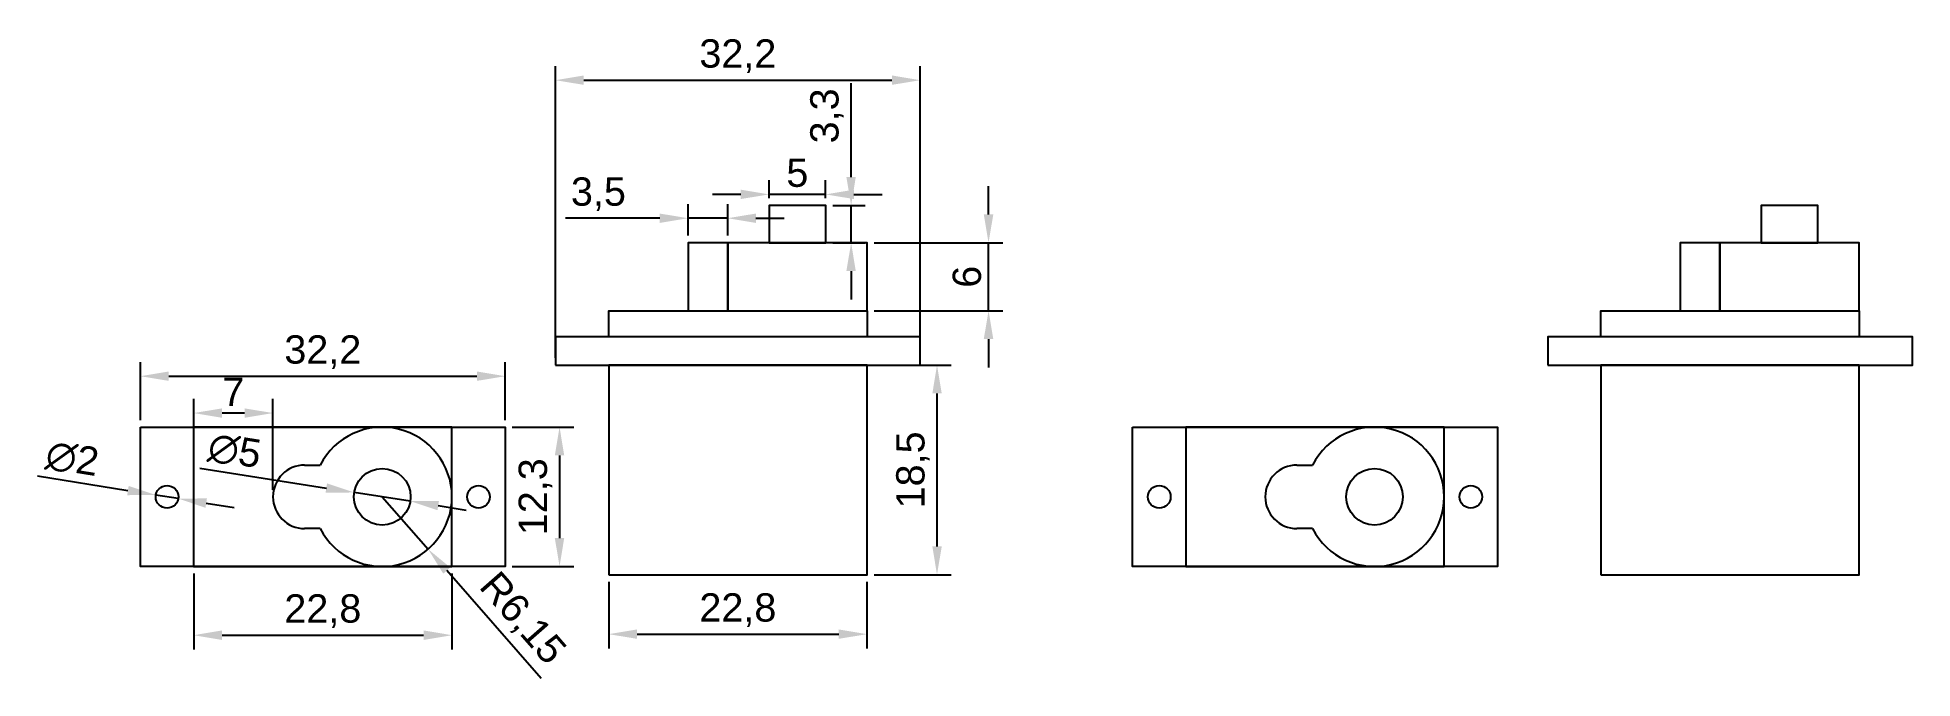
# Model space of a CAD drawing. Header units: millimetres. Extents: x 1896 to 2061, y 2247 to 2303.
import ezdxf

# ---------------------------------------------------------------- set-up
doc = ezdxf.new("R2010")
doc.units = ezdxf.units.MM
doc.styles.get("Standard").update_dxf_attribs({"font": 'arial.ttf'})
doc.dimstyles.new('ISO-25', dxfattribs={"dimtxt": 2.5, "dimasz": 2.5, "dimexe": 1.25, "dimexo": 0.625, "dimtad": 1, "dimtxsty": 'Standard', "dimcen": 2.5, "dimadec": 0, "dimazin": 0, "dimtfac": 1, "dimtmove": 0, "dimatfit": 3, "dimfxl": 1, "dimarcsym": 0})

# ---------------------------------------------------------------- blocks, each defined once
blk = doc.blocks.new('*D3')
at = {"color": 0, "lineweight": -2, "transparency": 16777216}
for p, q in [((1946.24, 2255.27), (1946.24, 2249.39)), ((1969.04, 2255.27), (1969.04, 2249.39)), ((1948.74, 2250.64), (1966.54, 2250.64))]:
    blk.add_line(p, q, dxfattribs=at)
at = {"color": 0, "transparency": 16777216}
for points in [[(1948.74, 2251.06), (1948.74, 2250.23), (1946.24, 2250.64)], [(1966.54, 2251.06), (1966.54, 2250.23), (1969.04, 2250.64)]]:
    blk.add_solid(points, dxfattribs=at)
at = {"layer": 'Defpoints', "color": 0, "transparency": 16777216}
for p in [(1946.24, 2255.89), (1969.04, 2255.89), (1969.04, 2250.64)]:
    blk.add_point(p, dxfattribs=at)
at = {"color": 0, "transparency": 16777216, "insert": (1957.64, 2252.77), "char_height": 2.5, "attachment_point": 5}
blk.add_mtext('22,8', dxfattribs=at)
blk = doc.blocks.new('*D4')
at = {"color": 0, "lineweight": -2, "transparency": 16777216}
for p, q in [((1969.67, 2274.39), (1976.47, 2274.39)), ((1975.22, 2258.39), (1975.22, 2271.89)), ((1969.67, 2255.89), (1976.47, 2255.89))]:
    blk.add_line(p, q, dxfattribs=at)
at = {"color": 0, "transparency": 16777216}
for points in [[(1974.81, 2271.89), (1975.64, 2271.89), (1975.22, 2274.39)], [(1974.81, 2258.39), (1975.64, 2258.39), (1975.22, 2255.89)]]:
    blk.add_solid(points, dxfattribs=at)
at = {"layer": 'Defpoints', "color": 0, "transparency": 16777216}
for p in [(1969.04, 2274.39), (1975.22, 2274.39), (1969.04, 2255.89)]:
    blk.add_point(p, dxfattribs=at)
at = {"color": 0, "transparency": 16777216, "insert": (1973.1, 2265.14), "char_height": 2.5, "attachment_point": 5, "rotation": 90}
blk.add_mtext('18,5', dxfattribs=at)
blk = doc.blocks.new('*D5')
at = {"color": 0, "lineweight": -2, "transparency": 16777216}
for p, q in [((1941.54, 2275.02), (1941.54, 2300.79)), ((1944.04, 2299.54), (1971.24, 2299.54)), ((1973.74, 2275.02), (1973.74, 2300.79))]:
    blk.add_line(p, q, dxfattribs=at)
at = {"color": 0, "transparency": 16777216}
for points in [[(1944.04, 2299.96), (1944.04, 2299.13), (1941.54, 2299.54)], [(1971.24, 2299.96), (1971.24, 2299.13), (1973.74, 2299.54)]]:
    blk.add_solid(points, dxfattribs=at)
at = {"layer": 'Defpoints', "color": 0, "transparency": 16777216}
for p in [(1973.74, 2299.54), (1941.54, 2274.39), (1973.74, 2274.39)]:
    blk.add_point(p, dxfattribs=at)
at = {"color": 0, "transparency": 16777216, "insert": (1957.64, 2301.67), "char_height": 2.5, "attachment_point": 5}
blk.add_mtext('32,2', dxfattribs=at)
blk = doc.blocks.new('*D6')
at = {"color": 0, "lineweight": -2, "transparency": 16777216}
for p, q in [((1979.77, 2287.69), (1979.77, 2290.19)), ((1969.67, 2285.19), (1981.02, 2285.19)), ((1979.77, 2279.19), (1979.77, 2285.19)), ((1969.67, 2279.19), (1981.02, 2279.19)), ((1979.77, 2276.69), (1979.77, 2274.19))]:
    blk.add_line(p, q, dxfattribs=at)
at = {"color": 0, "transparency": 16777216}
for points in [[(1979.35, 2287.69), (1980.19, 2287.69), (1979.77, 2285.19)], [(1979.35, 2276.69), (1980.19, 2276.69), (1979.77, 2279.19)]]:
    blk.add_solid(points, dxfattribs=at)
at = {"layer": 'Defpoints', "color": 0, "transparency": 16777216}
for p in [(1969.04, 2285.19), (1979.77, 2285.19), (1969.04, 2279.19)]:
    blk.add_point(p, dxfattribs=at)
at = {"color": 0, "transparency": 16777216, "insert": (1977.87, 2282.19), "char_height": 2.5, "attachment_point": 5, "rotation": 90}
blk.add_mtext('6', dxfattribs=at)
blk = doc.blocks.new('*D7')
at = {"color": 0, "lineweight": -2, "transparency": 16777216}
for p, q in [((1953.24, 2285.82), (1953.24, 2288.61)), ((1956.74, 2285.82), (1956.74, 2288.61)), ((1950.74, 2287.36), (1942.42, 2287.36)), ((1956.74, 2287.36), (1953.24, 2287.36)), ((1959.24, 2287.36), (1961.74, 2287.36))]:
    blk.add_line(p, q, dxfattribs=at)
at = {"color": 0, "transparency": 16777216}
for points in [[(1950.74, 2287.77), (1950.74, 2286.94), (1953.24, 2287.36)], [(1959.24, 2287.77), (1959.24, 2286.94), (1956.74, 2287.36)]]:
    blk.add_solid(points, dxfattribs=at)
at = {"layer": 'Defpoints', "color": 0, "transparency": 16777216}
for p in [(1953.24, 2287.36), (1953.24, 2285.19), (1956.74, 2285.19)]:
    blk.add_point(p, dxfattribs=at)
at = {"color": 0, "transparency": 16777216, "insert": (1945.33, 2289.48), "char_height": 2.5, "attachment_point": 5}
blk.add_mtext('3,5', dxfattribs=at)
blk = doc.blocks.new('*D8')
at = {"color": 0, "lineweight": -2, "transparency": 16777216}
for p, q in [((1967.64, 2290.99), (1967.64, 2299.29)), ((1966.02, 2288.49), (1968.89, 2288.49)), ((1967.64, 2285.19), (1967.64, 2288.49)), ((1966.02, 2285.19), (1968.89, 2285.19)), ((1967.64, 2282.69), (1967.64, 2280.19))]:
    blk.add_line(p, q, dxfattribs=at)
at = {"color": 0, "transparency": 16777216}
for points in [[(1967.22, 2290.99), (1968.05, 2290.99), (1967.64, 2288.49)], [(1967.22, 2282.69), (1968.05, 2282.69), (1967.64, 2285.19)]]:
    blk.add_solid(points, dxfattribs=at)
at = {"layer": 'Defpoints', "color": 0, "transparency": 16777216}
for p in [(1965.39, 2288.49), (1967.64, 2288.49), (1965.39, 2285.19)]:
    blk.add_point(p, dxfattribs=at)
at = {"color": 0, "transparency": 16777216, "insert": (1965.51, 2296.39), "char_height": 2.5, "attachment_point": 5, "rotation": 90}
blk.add_mtext('3,3', dxfattribs=at)
blk = doc.blocks.new('*D9')
at = {"color": 0, "lineweight": -2, "transparency": 16777216}
for p, q in [((1957.89, 2289.46), (1955.39, 2289.46)), ((1960.39, 2289.12), (1960.39, 2290.71)), ((1965.39, 2289.46), (1960.39, 2289.46)), ((1965.39, 2289.12), (1965.39, 2290.71)), ((1967.89, 2289.46), (1970.39, 2289.46))]:
    blk.add_line(p, q, dxfattribs=at)
at = {"color": 0, "transparency": 16777216}
for points in [[(1957.89, 2289.88), (1957.89, 2289.05), (1960.39, 2289.46)], [(1967.89, 2289.88), (1967.89, 2289.05), (1965.39, 2289.46)]]:
    blk.add_solid(points, dxfattribs=at)
at = {"layer": 'Defpoints', "color": 0, "transparency": 16777216}
for p in [(1960.39, 2289.46), (1960.39, 2288.49), (1965.39, 2288.49)]:
    blk.add_point(p, dxfattribs=at)
at = {"color": 0, "transparency": 16777216, "insert": (1962.89, 2291.36), "char_height": 2.5, "attachment_point": 5}
blk.add_mtext('5', dxfattribs=at)
blk = doc.blocks.new('*D10')
at = {"color": 0, "lineweight": -2, "transparency": 16777216}
for p, q in [((1904.9, 2269.54), (1904.9, 2274.66)), ((1937.1, 2269.54), (1937.1, 2274.66)), ((1907.4, 2273.41), (1934.6, 2273.41))]:
    blk.add_line(p, q, dxfattribs=at)
at = {"color": 0, "transparency": 16777216}
for points in [[(1907.4, 2273.83), (1907.4, 2273), (1904.9, 2273.41)], [(1934.6, 2273.83), (1934.6, 2273), (1937.1, 2273.41)]]:
    blk.add_solid(points, dxfattribs=at)
at = {"layer": 'Defpoints', "color": 0, "transparency": 16777216}
for p in [(1937.1, 2273.41), (1904.9, 2268.92), (1937.1, 2268.92)]:
    blk.add_point(p, dxfattribs=at)
at = {"color": 0, "transparency": 16777216, "insert": (1921, 2275.54), "char_height": 2.5, "attachment_point": 5}
blk.add_mtext('32,2', dxfattribs=at)
blk = doc.blocks.new('*D11')
at = {"color": 0, "lineweight": -2, "transparency": 16777216}
for p, q in [((1909.6, 2255.99), (1909.6, 2249.3)), ((1932.4, 2255.99), (1932.4, 2249.3)), ((1912.1, 2250.55), (1929.9, 2250.55))]:
    blk.add_line(p, q, dxfattribs=at)
at = {"color": 0, "transparency": 16777216}
for points in [[(1912.1, 2250.97), (1912.1, 2250.13), (1909.6, 2250.55)], [(1929.9, 2250.97), (1929.9, 2250.13), (1932.4, 2250.55)]]:
    blk.add_solid(points, dxfattribs=at)
at = {"layer": 'Defpoints', "color": 0, "transparency": 16777216}
for p in [(1909.6, 2256.62), (1932.4, 2256.62), (1932.4, 2250.55)]:
    blk.add_point(p, dxfattribs=at)
at = {"color": 0, "transparency": 16777216, "insert": (1921, 2252.68), "char_height": 2.5, "attachment_point": 5}
blk.add_mtext('22,8', dxfattribs=at)
blk = doc.blocks.new('*D12')
at = {"color": 0, "lineweight": -2, "transparency": 16777216}
for p, q in [((1937.72, 2268.92), (1943.15, 2268.92)), ((1941.9, 2266.42), (1941.9, 2259.12)), ((1937.72, 2256.62), (1943.15, 2256.62))]:
    blk.add_line(p, q, dxfattribs=at)
at = {"color": 0, "transparency": 16777216}
for points in [[(1941.48, 2266.42), (1942.31, 2266.42), (1941.9, 2268.92)], [(1941.48, 2259.12), (1942.31, 2259.12), (1941.9, 2256.62)]]:
    blk.add_solid(points, dxfattribs=at)
at = {"layer": 'Defpoints', "color": 0, "transparency": 16777216}
for p in [(1937.1, 2268.92), (1937.1, 2256.62), (1941.9, 2256.62)]:
    blk.add_point(p, dxfattribs=at)
at = {"color": 0, "transparency": 16777216, "insert": (1939.77, 2262.77), "char_height": 2.5, "attachment_point": 5, "rotation": 90}
blk.add_mtext('12,3', dxfattribs=at)
blk = doc.blocks.new('*D13')
at = {"color": 0, "lineweight": -2, "transparency": 16777216}
for p, q in [((1895.81, 2264.61), (1903.79, 2263.32)), ((1908.23, 2262.61), (1906.26, 2262.92)), ((1910.7, 2262.21), (1913.17, 2261.81))]:
    blk.add_line(p, q, dxfattribs=at)
at = {"color": 0, "transparency": 16777216}
for points in [[(1903.86, 2263.73), (1903.73, 2262.91), (1906.26, 2262.92)], [(1910.77, 2262.62), (1910.64, 2261.8), (1908.23, 2262.61)]]:
    blk.add_solid(points, dxfattribs=at)
at = {"layer": 'Defpoints', "color": 0, "transparency": 16777216}
for p in [(1906.26, 2262.92), (1908.23, 2262.61)]:
    blk.add_point(p, dxfattribs=at)
at = {"color": 0, "transparency": 16777216, "insert": (1898.88, 2266.11), "char_height": 2.5, "attachment_point": 5, "rotation": 350.8439}
blk.add_mtext('∅2', dxfattribs=at)
blk = doc.blocks.new('*D14')
at = {"color": 0, "lineweight": -2, "transparency": 16777216}
for p, q in [((1910.13, 2265.3), (1921.31, 2263.54)), ((1928.72, 2262.38), (1923.78, 2263.15)), ((1931.19, 2261.99), (1933.66, 2261.6))]:
    blk.add_line(p, q, dxfattribs=at)
at = {"color": 0, "transparency": 16777216}
for points in [[(1921.37, 2263.95), (1921.24, 2263.13), (1923.78, 2263.15)], [(1931.25, 2262.4), (1931.12, 2261.58), (1928.72, 2262.38)]]:
    blk.add_solid(points, dxfattribs=at)
at = {"layer": 'Defpoints', "color": 0, "transparency": 16777216}
for p in [(1923.78, 2263.15), (1928.72, 2262.38)]:
    blk.add_point(p, dxfattribs=at)
at = {"color": 0, "transparency": 16777216, "insert": (1913.21, 2266.81), "char_height": 2.5, "attachment_point": 5, "rotation": 351.0529}
blk.add_mtext('∅5', dxfattribs=at)
blk = doc.blocks.new('*D15')
at = {"color": 0, "lineweight": -2, "transparency": 16777216}
for p, q in [((1926.25, 2262.77), (1930.3, 2258.14)), ((1940.27, 2246.73), (1931.94, 2256.25))]:
    blk.add_line(p, q, dxfattribs=at)
at = {"color": 0, "transparency": 16777216}
blk.add_solid([(1932.25, 2256.53), (1931.63, 2255.98), (1930.3, 2258.14)], dxfattribs=at)
at = {"layer": 'Defpoints', "color": 0, "transparency": 16777216}
for p in [(1926.25, 2262.77), (1930.3, 2258.14)]:
    blk.add_point(p, dxfattribs=at)
at = {"color": 0, "transparency": 16777216, "insert": (1938.53, 2251.95), "char_height": 2.5, "attachment_point": 5, "rotation": 311.1698}
blk.add_mtext('R6,15', dxfattribs=at)
blk = doc.blocks.new('*D16')
at = {"color": 0, "lineweight": -2, "transparency": 16777216}
for p, q in [((1909.6, 2263.39), (1909.6, 2271.41)), ((1916.6, 2263.39), (1916.6, 2271.41)), ((1914.1, 2270.16), (1912.1, 2270.16))]:
    blk.add_line(p, q, dxfattribs=at)
at = {"color": 0, "transparency": 16777216}
for points in [[(1912.1, 2270.57), (1912.1, 2269.74), (1909.6, 2270.16)], [(1914.1, 2270.57), (1914.1, 2269.74), (1916.6, 2270.16)]]:
    blk.add_solid(points, dxfattribs=at)
at = {"layer": 'Defpoints', "color": 0, "transparency": 16777216}
for p in [(1909.6, 2270.16), (1909.6, 2262.77), (1916.6, 2262.77)]:
    blk.add_point(p, dxfattribs=at)
at = {"color": 0, "transparency": 16777216, "insert": (1913.1, 2272.03), "char_height": 2.5, "attachment_point": 5}
blk.add_mtext('7', dxfattribs=at)

msp = doc.modelspace()

# ---------------------------------------------------------------- linework, layer by layer
for points in [[(1962.892, 2285.192), (1965.392, 2285.192), (1965.392, 2288.492), (1960.392, 2288.492), (1960.392, 2285.192), (1962.892, 2285.192)], [(2050.488, 2285.192), (2052.988, 2285.192), (2052.988, 2288.492), (2047.988, 2288.492), (2047.988, 2285.192), (2050.488, 2285.192)], [(1969.042, 2279.192), (1969.042, 2285.192), (1956.742, 2285.192), (1956.742, 2279.192), (1969.042, 2279.192)], [(2056.638, 2279.192), (2056.638, 2285.192), (2044.338, 2285.192), (2044.338, 2279.192), (2056.638, 2279.192)], [(1946.242, 2276.892), (1946.242, 2279.192), (1969.042, 2279.192), (1969.042, 2276.892), (1946.242, 2276.892)], [(2033.838, 2276.892), (2033.838, 2279.192), (2056.638, 2279.192), (2056.638, 2276.892), (2033.838, 2276.892)], [(1941.542, 2274.392), (1973.742, 2274.392), (1973.742, 2276.892), (1941.542, 2276.892), (1941.542, 2274.392)], [(2029.138, 2274.392), (2061.338, 2274.392), (2061.338, 2276.892), (2029.138, 2276.892), (2029.138, 2274.392)], [(1946.242, 2255.892), (1969.042, 2255.892), (1969.042, 2274.392), (1946.242, 2274.392), (1946.242, 2255.892)], [(2033.838, 2255.892), (2056.638, 2255.892), (2056.638, 2274.392), (2033.838, 2274.392), (2033.838, 2255.892)], [(1904.897, 2268.916), (1937.097, 2268.916), (1937.097, 2256.616), (1904.897, 2256.616), (1904.897, 2268.916)], [(1909.597, 2268.916), (1909.597, 2256.616), (1932.397, 2256.616), (1932.397, 2268.916), (1909.597, 2268.916)], [(1992.493, 2268.916), (2024.693, 2268.916), (2024.693, 2256.616), (1992.493, 2256.616), (1992.493, 2268.916)], [(1997.193, 2268.916), (1997.193, 2256.616), (2019.993, 2256.616), (2019.993, 2268.916), (1997.193, 2268.916)], [(1919.397, 2265.566), (1920.771, 2265.566)], [(2006.993, 2265.566), (2008.367, 2265.566)], [(1920.771, 2259.966), (1919.397, 2259.966)], [(2008.367, 2259.966), (2006.993, 2259.966)]]:
    msp.add_lwpolyline(points)
for points in [[(1956.742, 2285.192), (1953.242, 2285.192), (1953.242, 2279.192), (1956.742, 2279.192)], [(2044.338, 2285.192), (2040.838, 2285.192), (2040.838, 2279.192), (2044.338, 2279.192)]]:
    msp.add_lwpolyline(points, close=True)
for centre, radius in [((1926.247, 2262.766), 2.5), ((2013.843, 2262.766), 2.5), ((1907.247, 2262.766), 1), ((1934.747, 2262.766), 1), ((1994.843, 2262.766), 1), ((2022.343, 2262.766), 1)]:
    msp.add_circle(centre, radius)
for centre, radius, start, end in [((1926.247, 2262.766), 6.15, 207.08324, 152.91676), ((2013.843, 2262.766), 6.15, 207.08324, 152.91676), ((1919.397, 2262.766), 2.8, 90, 270), ((2006.993, 2262.766), 2.8, 90, 270)]:
    msp.add_arc(centre, radius, start, end)

# ---------------------------------------------------------------- dimensions: what is measured, and where the dimension line sits
for base, p1, p2, picture, middle in [((1973.742, 2299.542), (1941.542, 2274.392), (1973.742, 2274.392), '*D5', (1957.642, 2301.67)), ((1960.392, 2289.464), (1965.392, 2288.492), (1960.392, 2288.492), '*D9', (1962.892, 2291.36)), ((1953.242, 2287.356), (1956.742, 2285.192), (1953.242, 2285.192), '*D7', (1945.332, 2289.484)), ((1937.097, 2273.412), (1904.897, 2268.916), (1937.097, 2268.916), '*D10', (1920.997, 2275.54)), ((1909.597, 2270.155), (1916.597, 2262.766), (1909.597, 2262.766), '*D16', (1913.097, 2272.03)), ((1932.397, 2250.55), (1909.597, 2256.616), (1932.397, 2256.616), '*D11', (1920.997, 2252.677)), ((1969.042, 2250.644), (1946.242, 2255.892), (1969.042, 2255.892), '*D3', (1957.642, 2252.771))]:
    dim = msp.add_linear_dim(base=base, p1=p1, p2=p2, dimstyle='ISO-25')
    dim.commit()
    dim.dimension.update_dxf_attribs({"geometry": picture, "text_midpoint": middle})
for base, p1, p2, picture, middle in [((1967.637, 2288.492), (1965.392, 2285.192), (1965.392, 2288.492), '*D8', (1965.51, 2296.392)), ((1979.769, 2285.192), (1969.042, 2279.192), (1969.042, 2285.192), '*D6', (1977.868, 2282.192)), ((1975.223, 2274.392), (1969.042, 2255.892), (1969.042, 2274.392), '*D4', (1973.096, 2265.142)), ((1941.898, 2256.616), (1937.097, 2268.916), (1937.097, 2256.616), '*D12', (1939.77, 2262.766))]:
    dim = msp.add_linear_dim(base=base, p1=p1, p2=p2, angle=90, dimstyle='ISO-25')
    dim.commit()
    dim.dimension.update_dxf_attribs({"geometry": picture, "text_midpoint": middle})
for p1, p2, picture, middle in [((1908.234, 2262.606), (1906.26, 2262.925), '*D13', (1898.567, 2264.165)), ((1928.717, 2262.377), (1923.777, 2263.154), '*D14', (1912.908, 2264.866))]:
    dim = msp.add_diameter_dim_2p(p1=p1, p2=p2, dimstyle='ISO-25')
    dim.commit()
    dim.dimension.update_dxf_attribs({"geometry": picture, "text_midpoint": middle, "dimtype": 163})
dim = msp.add_radius_dim(center=(1926.247, 2262.766), mpoint=(1930.296, 2258.136), dimstyle='ISO-25')
dim.commit()
dim.dimension.update_dxf_attribs({"geometry": '*D15', "text_midpoint": (1938.531, 2251.95)})

doc.saveas('drawing.dxf')
